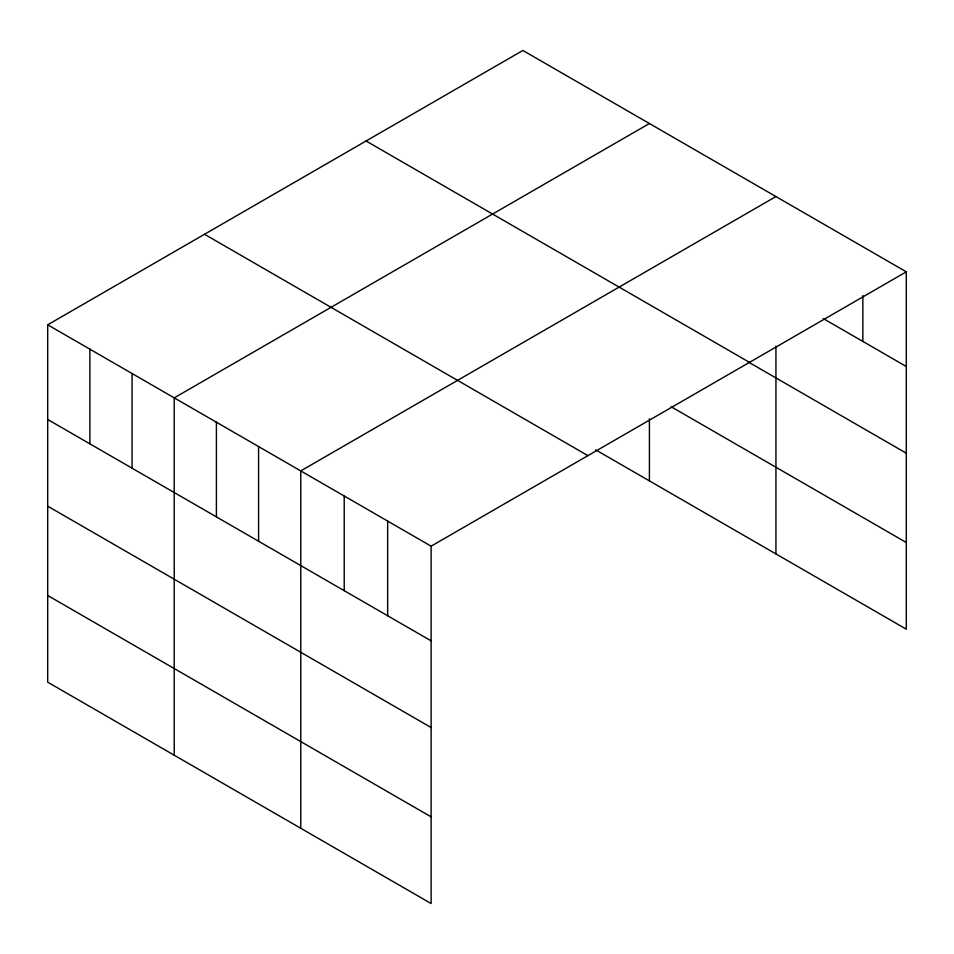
<?xml version="1.0" encoding="UTF-8"?>
<svg xmlns="http://www.w3.org/2000/svg" width="954" height="954" viewBox="0 0 954 954"><rect width="100%" height="100%" fill="white"/><g stroke="black" fill="none" stroke-linecap="round" stroke-linejoin="round"><path stroke-width="1.43" d="M906.3 271.83L431.125 546.177L431.125 903.533L47.7 682.17L47.7 324.813L522.875 50.467L906.3 271.83L906.3 629.187L595.725 449.883M649.412 123.519L174.224 397.854L174.224 755.222M775.936 196.56L300.76 470.906L300.76 828.275M823.23 318.541L906.3 366.503M366.074 141.001L749.486 362.365M747.817 361.697L906.3 453.198M671.139 406.738L906.3 542.504M204.514 234.279L587.926 455.642M47.7 324.813L431.125 546.177M47.7 419.486L431.125 640.849M47.7 506.169L431.125 727.532M47.7 595.487L431.125 816.851M862.845 295.561L862.845 341.413M775.936 346.147L775.936 553.928M649.412 418.746L649.412 480.876M387.67 521.087L387.67 615.759M344.215 495.997L344.215 590.669M258.582 446.555L258.582 541.24M216.403 422.205L216.403 516.889M132.057 373.503L132.057 468.187M89.879 349.152L89.879 443.837"/></g></svg>
